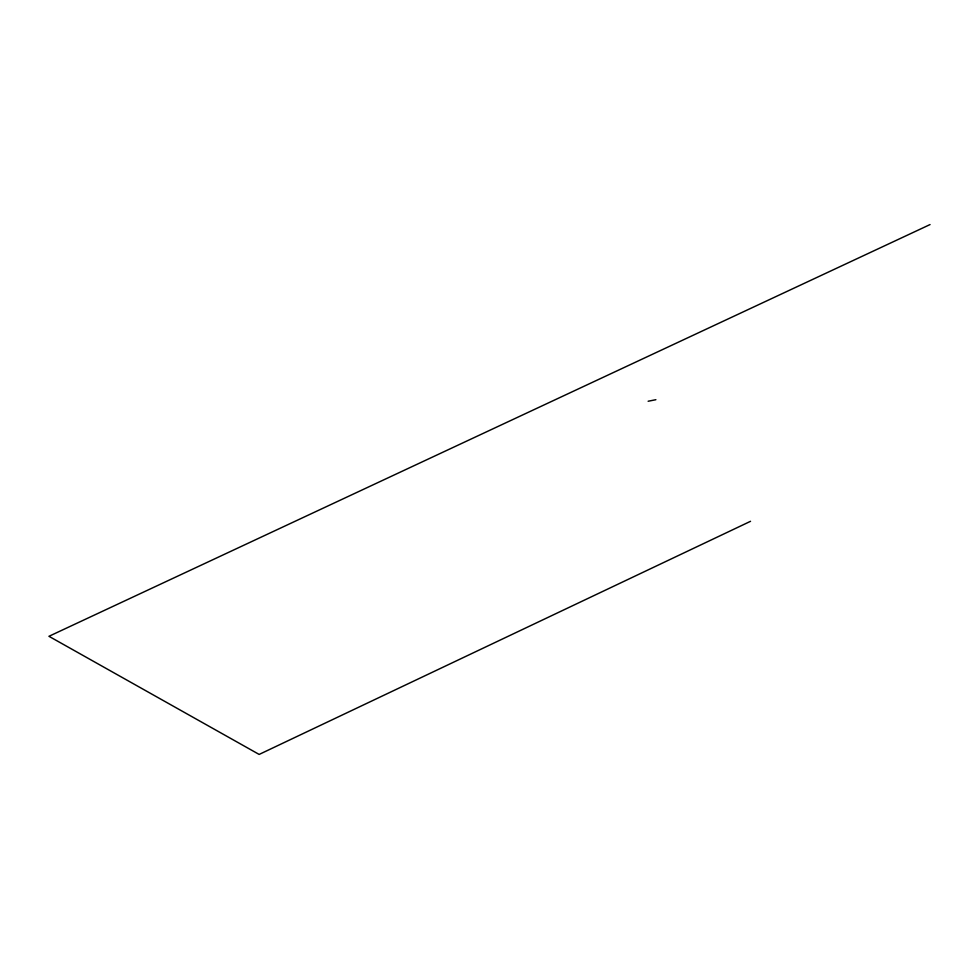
<?xml version="1.0" encoding="UTF-8"?>
<svg xmlns="http://www.w3.org/2000/svg" width="979" height="979" viewBox="0 0 979 979"><rect width="100%" height="100%" fill="white"/><g stroke="black" fill="none" stroke-linecap="round" stroke-linejoin="round"><path stroke-width="1.47" d="M750.538 521.305L259.154 754.43L48.95 636.301L930.05 224.57M648.135 401.243L655.881 399.701"/></g></svg>
